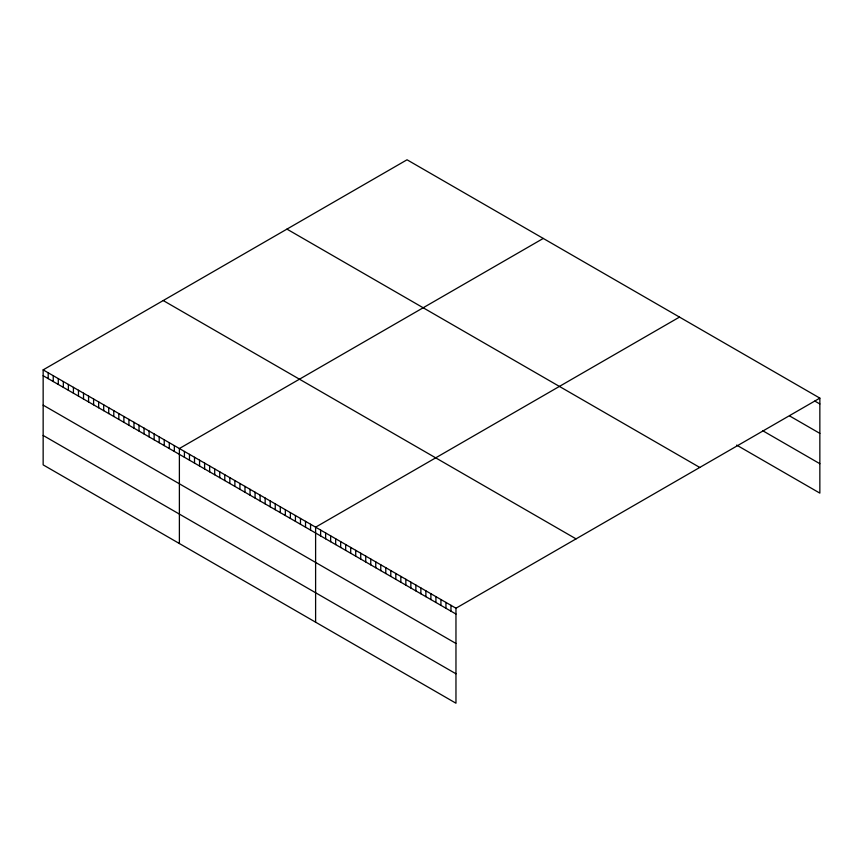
<?xml version="1.0" encoding="UTF-8"?>
<svg xmlns="http://www.w3.org/2000/svg" width="863" height="863" viewBox="0 0 863 863"><rect width="100%" height="100%" fill="white"/><g stroke="black" fill="none" stroke-linecap="round" stroke-linejoin="round"><path stroke-width="1.29" d="M819.85 398.123L455.966 608.21L455.966 703.216L43.15 464.877L43.15 369.871L407.034 159.784L819.85 398.123L819.85 493.129L736.635 445.092M543.259 238.436L179.385 448.523L179.385 543.528M679.494 317.088L315.61 527.174L315.61 622.18M814.834 401.068L819.85 403.96M789.774 416.031L819.85 433.388M762.709 430.713L819.85 463.711M286.948 229.116L699.774 467.455M163.226 300.54L576.053 538.879M43.15 369.871L455.966 608.21M43.15 375.707L455.966 614.046M43.15 405.135L455.966 643.474M43.15 435.448L455.966 673.787M450.961 605.308L450.961 611.155M445.944 602.417L445.944 608.264M440.928 599.526L440.928 605.362M435.923 596.624L435.923 602.471M430.907 593.733L430.907 599.58M425.891 590.842L425.891 596.689M420.874 587.951L420.874 593.787M415.869 585.049L415.869 590.896M410.853 582.158L410.853 588.005M405.837 579.267L405.837 585.103M400.831 576.376L400.831 582.212M395.815 573.474L395.815 579.321M390.799 570.583L390.799 576.43M385.793 567.692L385.793 573.528M380.777 564.79L380.777 570.637M375.761 561.899L375.761 567.746M370.756 559.008L370.756 564.844M365.739 556.117L365.739 561.953M360.723 553.215L360.723 559.062M355.718 550.324L355.718 556.171M350.702 547.433L350.702 553.269M345.685 544.531L345.685 550.378M340.68 541.64L340.68 547.487M335.664 538.749L335.664 544.585M330.648 535.858L330.648 541.694M325.631 532.956L325.631 538.803M320.626 530.065L320.626 535.912M310.561 524.262L310.561 530.098M305.524 521.349L305.524 527.185M300.475 518.436L300.475 524.273M295.426 515.524L295.426 521.36M290.378 512.6L290.378 518.447M285.34 509.688L285.34 515.535M280.292 506.775L280.292 512.622M275.243 503.863L275.243 509.709M270.205 500.95L270.205 506.797M265.157 498.037L265.157 503.884M260.108 495.125L260.108 500.972M255.06 492.212L255.06 498.059M250.022 489.299L250.022 495.146M244.973 486.387L244.973 492.234M239.925 483.474L239.925 489.321M234.876 480.562L234.876 486.408M229.838 477.649L229.838 483.496M224.79 474.736L224.79 480.583M219.741 471.824L219.741 477.671M214.704 468.911L214.704 474.758M209.655 465.998L209.655 471.845M204.607 463.086L204.607 468.933M199.558 460.173L199.558 466.009M194.52 457.261L194.52 463.097M189.472 454.348L189.472 460.184M184.423 451.435L184.423 457.271M174.337 445.61L174.337 451.446M169.288 442.697L169.288 448.533M164.24 439.785L164.24 445.621M159.202 436.872L159.202 442.708M154.153 433.949L154.153 439.796M149.105 431.036L149.105 436.883M144.056 428.124L144.056 433.97M139.019 425.211L139.019 431.058M133.97 422.298L133.97 428.145M128.921 419.386L128.921 425.232M123.884 416.473L123.884 422.32M118.835 413.56L118.835 419.407M113.787 410.648L113.787 416.495M108.738 407.735L108.738 413.582M103.7 404.823L103.7 410.669M98.652 401.91L98.652 407.757M93.603 398.997L93.603 404.844M88.565 396.085L88.565 401.931M83.517 393.172L83.517 399.019M78.468 390.259L78.468 396.106M73.42 387.347L73.42 393.194M68.382 384.434L68.382 390.281M63.333 381.522L63.333 387.358M58.285 378.609L58.285 384.445M53.236 375.696L53.236 381.532M48.199 372.784L48.199 378.62"/></g></svg>
